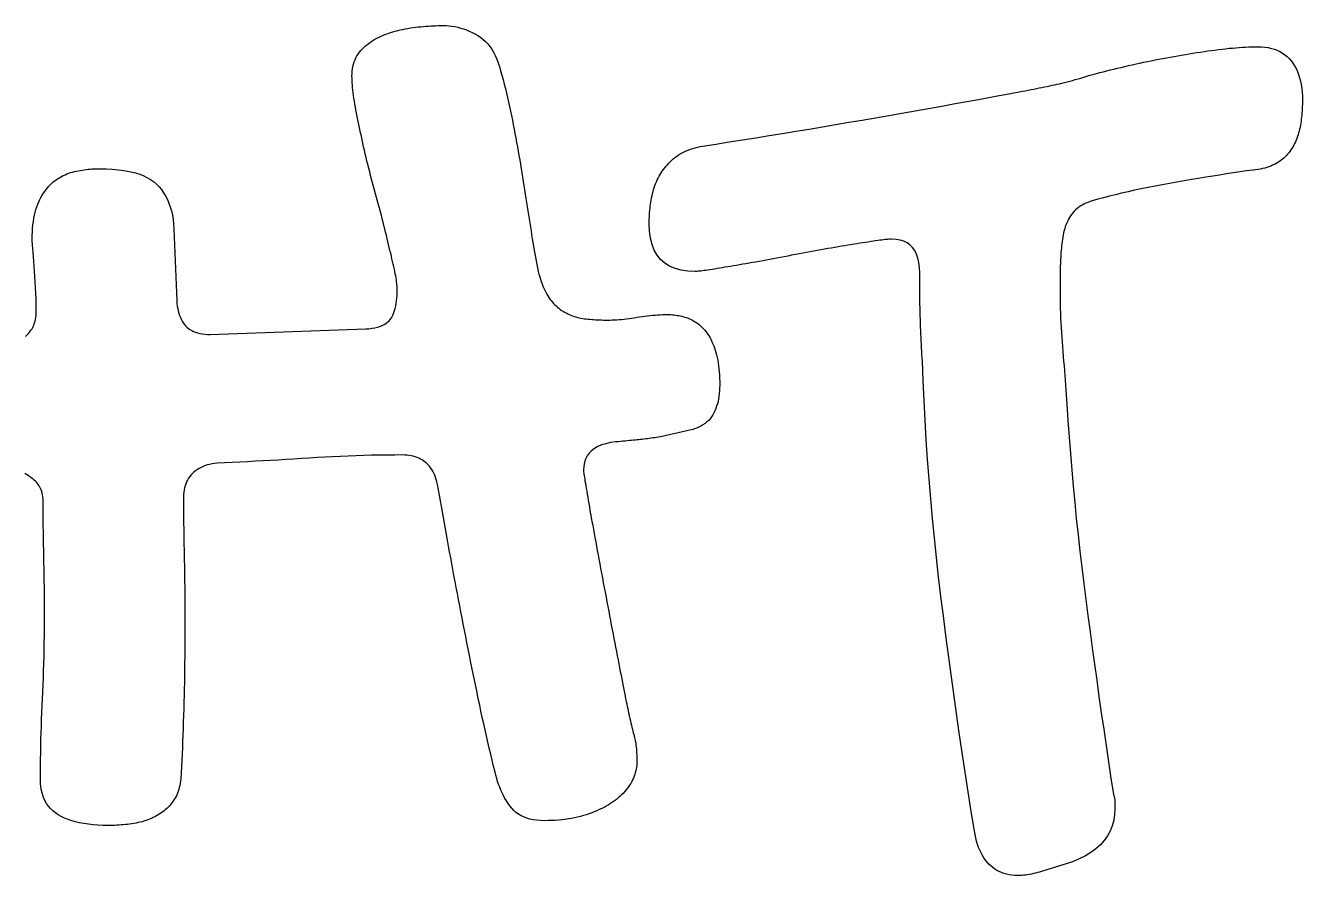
# Model space of a CAD drawing. Header units: millimetres. Extents: x 0 to 54.3, y 0.2 to 27.6.
# Drawn here: x 14.531 to 17.851, y 6.078 to 8.288 of the extents above; entities that cross this region are included whole.
import ezdxf

# ---------------------------------------------------------------- set-up
doc = ezdxf.new("R2010")
doc.units = ezdxf.units.MM

msp = doc.modelspace()

# ---------------------------------------------------------------- linework, layer by layer
msp.add_lwpolyline([(14.5301, 7.479), (14.5329, 7.4816), (14.5356, 7.4844), (14.5381, 7.4872), (14.5406, 7.4901), (14.543, 7.4931), (14.5453, 7.4961), (14.5474, 7.4994), (14.5493, 7.5028), (14.5511, 7.5065), (14.5527, 7.5105), (14.5541, 7.5146), (14.5553, 7.5191), (14.5563, 7.5237), (14.5571, 7.5286), (14.5578, 7.5337), (14.5582, 7.539), (14.5585, 7.5446), (14.5586, 7.5504), (14.5586, 7.5541), (14.5586, 7.5578), (14.5585, 7.5616), (14.5584, 7.5656), (14.5583, 7.5696), (14.5582, 7.5738), (14.558, 7.5781), (14.5578, 7.5825), (14.5576, 7.587), (14.5574, 7.5916), (14.5571, 7.5963), (14.5568, 7.6012), (14.5565, 7.6061), (14.5562, 7.6109), (14.5559, 7.6157), (14.5556, 7.6205), (14.5553, 7.6252), (14.5551, 7.6299), (14.5548, 7.6345), (14.5545, 7.6392), (14.5542, 7.6437), (14.5539, 7.6483), (14.5536, 7.6528), (14.5533, 7.6573), (14.553, 7.6617), (14.5527, 7.666), (14.5524, 7.6702), (14.5521, 7.6744), (14.5518, 7.6784), (14.5515, 7.6824), (14.5512, 7.6863), (14.5509, 7.6901), (14.5506, 7.6938), (14.5503, 7.6975), (14.55, 7.701), (14.5497, 7.7045), (14.5494, 7.7078), (14.5492, 7.7109), (14.5489, 7.7139), (14.5487, 7.7166), (14.5485, 7.7192), (14.5484, 7.7216), (14.5482, 7.7238), (14.5481, 7.7258), (14.548, 7.7277), (14.548, 7.7293), (14.5479, 7.7308), (14.5479, 7.7321), (14.548, 7.742), (14.5484, 7.7516), (14.549, 7.7608), (14.5498, 7.7697), (14.5509, 7.7783), (14.5522, 7.7866), (14.5537, 7.7945), (14.5554, 7.8021), (14.5574, 7.8093), (14.5597, 7.8163), (14.5621, 7.8228), (14.5648, 7.8291), (14.5677, 7.835), (14.5707, 7.8408), (14.5738, 7.8462), (14.577, 7.8514), (14.5803, 7.8564), (14.5838, 7.8611), (14.5873, 7.8656), (14.591, 7.8698), (14.5947, 7.8738), (14.5986, 7.8776), (14.6026, 7.881), (14.6067, 7.8843), (14.6109, 7.8873), (14.6152, 7.8902), (14.6195, 7.8929), (14.624, 7.8954), (14.6285, 7.8977), (14.6332, 7.8999), (14.6379, 7.9019), (14.6427, 7.9037), (14.6476, 7.9053), (14.6526, 7.9068), (14.6576, 7.9081), (14.6628, 7.9092), (14.6679, 7.9102), (14.6731, 7.9111), (14.6782, 7.9119), (14.6832, 7.9127), (14.6883, 7.9133), (14.6933, 7.9139), (14.6982, 7.9144), (14.7031, 7.9148), (14.708, 7.9151), (14.7128, 7.9153), (14.7177, 7.9154), (14.7224, 7.9154), (14.7398, 7.9152), (14.7562, 7.9143), (14.7718, 7.9129), (14.7864, 7.911), (14.8002, 7.9085), (14.813, 7.9054), (14.8249, 7.9018), (14.836, 7.8976), (14.8461, 7.8929), (14.8553, 7.8876), (14.8637, 7.8818), (14.8711, 7.8754), (14.8778, 7.8685), (14.884, 7.861), (14.8896, 7.8531), (14.8947, 7.8446), (14.8993, 7.8357), (14.9034, 7.8262), (14.9069, 7.8162), (14.9099, 7.8057), (14.9123, 7.7948), (14.9142, 7.7833), (14.9156, 7.7713), (14.9165, 7.7588), (14.9236, 7.5718), (14.9243, 7.5648), (14.9252, 7.5581), (14.9264, 7.5517), (14.9278, 7.5456), (14.9294, 7.5397), (14.9312, 7.5342), (14.9332, 7.5289), (14.9355, 7.5239), (14.938, 7.5192), (14.9407, 7.5148), (14.9436, 7.5107), (14.9468, 7.5068), (14.9502, 7.5033), (14.954, 7.5), (14.9581, 7.4971), (14.9626, 7.4945), (14.9674, 7.4921), (14.9726, 7.4901), (14.9781, 7.4884), (14.984, 7.487), (14.9902, 7.486), (14.9967, 7.4852), (15.0036, 7.4847), (15.0109, 7.4846), (15.415, 7.4988), (15.4234, 7.4995), (15.4312, 7.5006), (15.4386, 7.5019), (15.4454, 7.5036), (15.4517, 7.5055), (15.4575, 7.5077), (15.4629, 7.5102), (15.4677, 7.513), (15.472, 7.5162), (15.4757, 7.5196), (15.479, 7.5233), (15.4818, 7.5273), (15.4842, 7.5316), (15.4864, 7.5363), (15.4884, 7.5413), (15.4902, 7.5467), (15.4918, 7.5524), (15.4932, 7.5585), (15.4943, 7.5649), (15.4953, 7.5716), (15.496, 7.5787), (15.4965, 7.5861), (15.4968, 7.5939), (15.4969, 7.6021), (15.4969, 7.6021), (15.4969, 7.6055), (15.4967, 7.6091), (15.4964, 7.6131), (15.496, 7.6173), (15.4954, 7.6218), (15.4947, 7.6266), (15.4939, 7.6316), (15.493, 7.6369), (15.4919, 7.6425), (15.4908, 7.6483), (15.4895, 7.6544), (15.488, 7.6608), (15.4865, 7.6674), (15.485, 7.6742), (15.4834, 7.6811), (15.4817, 7.6882), (15.48, 7.6955), (15.4782, 7.7029), (15.4764, 7.7105), (15.4746, 7.7182), (15.4727, 7.7261), (15.4707, 7.7342), (15.4687, 7.7424), (15.4667, 7.7507), (15.4646, 7.7593), (15.4624, 7.7679), (15.4602, 7.7766), (15.458, 7.7854), (15.4557, 7.7943), (15.4533, 7.8033), (15.4509, 7.8124), (15.4485, 7.8216), (15.446, 7.8309), (15.4434, 7.8403), (15.4408, 7.8498), (15.4382, 7.8594), (15.4355, 7.869), (15.4329, 7.8786), (15.4304, 7.8881), (15.4279, 7.8976), (15.4254, 7.9071), (15.4231, 7.9166), (15.4207, 7.926), (15.4184, 7.9353), (15.4162, 7.9447), (15.4139, 7.9539), (15.4118, 7.9632), (15.4097, 7.9724), (15.4076, 7.9816), (15.4056, 7.9906), (15.4037, 7.9996), (15.4018, 8.0084), (15.3999, 8.0172), (15.3981, 8.0258), (15.3964, 8.0344), (15.3947, 8.0428), (15.393, 8.0512), (15.3914, 8.0595), (15.3898, 8.0676), (15.3883, 8.0757), (15.3869, 8.0836), (15.3856, 8.0913), (15.3844, 8.0987), (15.3834, 8.106), (15.3825, 8.113), (15.3817, 8.1198), (15.381, 8.1263), (15.3804, 8.1327), (15.38, 8.1388), (15.3797, 8.1447), (15.3795, 8.1504), (15.3794, 8.1558), (15.3796, 8.1625), (15.3801, 8.169), (15.3809, 8.1753), (15.382, 8.1814), (15.3834, 8.1873), (15.3852, 8.193), (15.3873, 8.1984), (15.3897, 8.2037), (15.3924, 8.2087), (15.3955, 8.2136), (15.3989, 8.2182), (15.4026, 8.2226), (15.4065, 8.2268), (15.4106, 8.2309), (15.4149, 8.2348), (15.4194, 8.2385), (15.424, 8.2421), (15.4288, 8.2455), (15.4338, 8.2488), (15.439, 8.2519), (15.4443, 8.2548), (15.4498, 8.2576), (15.4555, 8.2602), (15.4613, 8.2626), (15.4673, 8.265), (15.4733, 8.2671), (15.4795, 8.2692), (15.4857, 8.2712), (15.4919, 8.273), (15.4983, 8.2747), (15.5047, 8.2762), (15.5112, 8.2777), (15.5178, 8.279), (15.5244, 8.2802), (15.5311, 8.2813), (15.5379, 8.2822), (15.5447, 8.2831), (15.5514, 8.2839), (15.5581, 8.2846), (15.5648, 8.2852), (15.5714, 8.2858), (15.578, 8.2862), (15.5845, 8.2866), (15.5909, 8.287), (15.5973, 8.2872), (15.6037, 8.2874), (15.61, 8.2875), (15.6162, 8.2876), (15.6239, 8.2874), (15.6316, 8.2869), (15.6392, 8.286), (15.6468, 8.2847), (15.6543, 8.2831), (15.6619, 8.2811), (15.6693, 8.2788), (15.6768, 8.2761), (15.6842, 8.273), (15.6915, 8.2696), (15.6989, 8.2659), (15.7062, 8.2618), (15.7132, 8.2572), (15.7199, 8.252), (15.7262, 8.2463), (15.7322, 8.2401), (15.7377, 8.2333), (15.7429, 8.2259), (15.7477, 8.218), (15.752, 8.2095), (15.7561, 8.2005), (15.7597, 8.1909), (15.7629, 8.1808), (15.7658, 8.1701), (15.769, 8.1585), (15.7722, 8.1469), (15.7752, 8.1353), (15.7782, 8.1237), (15.781, 8.112), (15.7838, 8.1004), (15.7865, 8.0887), (15.7891, 8.0771), (15.7917, 8.0654), (15.7941, 8.0537), (15.7965, 8.042), (15.7987, 8.0303), (15.8009, 8.0186), (15.8031, 8.0069), (15.8052, 7.9953), (15.8073, 7.9838), (15.8094, 7.9723), (15.8114, 7.9608), (15.8134, 7.9494), (15.8154, 7.9381), (15.8173, 7.9268), (15.8191, 7.9155), (15.821, 7.9043), (15.8228, 7.8932), (15.8245, 7.8821), (15.8263, 7.8711), (15.8281, 7.8601), (15.8298, 7.8492), (15.8315, 7.8383), (15.8332, 7.8275), (15.8349, 7.8168), (15.8366, 7.8061), (15.8383, 7.7955), (15.84, 7.785), (15.8416, 7.7745), (15.8433, 7.7641), (15.8449, 7.7538), (15.8465, 7.7436), (15.8482, 7.7335), (15.8499, 7.7235), (15.8516, 7.7137), (15.8533, 7.704), (15.855, 7.6944), (15.8567, 7.685), (15.8584, 7.6756), (15.8602, 7.6664), (15.862, 7.6573), (15.8637, 7.6484), (15.8656, 7.6414), (15.8675, 7.6346), (15.8695, 7.6281), (15.8715, 7.6219), (15.8737, 7.6158), (15.876, 7.6101), (15.8783, 7.6046), (15.8807, 7.5993), (15.8833, 7.5943), (15.8859, 7.5895), (15.8885, 7.585), (15.8913, 7.5807), (15.8942, 7.5766), (15.8972, 7.5727), (15.9002, 7.569), (15.9034, 7.5654), (15.9067, 7.5619), (15.91, 7.5587), (15.9135, 7.5556), (15.917, 7.5526), (15.9207, 7.5498), (15.9245, 7.5472), (15.9283, 7.5447), (15.9323, 7.5424), (15.9363, 7.5403), (15.9404, 7.5382), (15.9445, 7.5364), (15.9487, 7.5346), (15.9529, 7.533), (15.9572, 7.5315), (15.9615, 7.5302), (15.9659, 7.529), (15.9703, 7.5279), (15.9748, 7.527), (15.9793, 7.5262), (15.9839, 7.5255), (15.9885, 7.5249), (15.9932, 7.5244), (15.998, 7.524), (16.0028, 7.5235), (16.0077, 7.5232), (16.0126, 7.5228), (16.0176, 7.5226), (16.0227, 7.5223), (16.0278, 7.5222), (16.033, 7.522), (16.0382, 7.522), (16.0436, 7.522), (16.0495, 7.522), (16.0556, 7.5221), (16.0617, 7.5224), (16.0679, 7.5227), (16.0742, 7.5232), (16.0805, 7.5237), (16.0869, 7.5244), (16.0934, 7.5251), (16.1, 7.526), (16.1066, 7.5269), (16.1133, 7.5279), (16.1201, 7.5291), (16.1269, 7.5302), (16.1337, 7.5312), (16.1405, 7.5322), (16.1472, 7.533), (16.1539, 7.5338), (16.1606, 7.5344), (16.1673, 7.535), (16.1739, 7.5354), (16.1805, 7.5358), (16.1871, 7.536), (16.1937, 7.5361), (16.2002, 7.5362), (16.2044, 7.5361), (16.2085, 7.536), (16.2127, 7.5357), (16.2168, 7.5353), (16.2209, 7.5348), (16.2249, 7.5342), (16.229, 7.5335), (16.2331, 7.5326), (16.2371, 7.5317), (16.2412, 7.5306), (16.2452, 7.5295), (16.2492, 7.5282), (16.2532, 7.5268), (16.2571, 7.5252), (16.2609, 7.5234), (16.2647, 7.5215), (16.2685, 7.5193), (16.2721, 7.5171), (16.2757, 7.5146), (16.2793, 7.512), (16.2828, 7.5092), (16.2862, 7.5062), (16.2895, 7.503), (16.2928, 7.4997), (16.296, 7.4962), (16.2991, 7.4924), (16.3021, 7.4885), (16.305, 7.4844), (16.3078, 7.48), (16.3104, 7.4754), (16.313, 7.4707), (16.3154, 7.4657), (16.3177, 7.4605), (16.3199, 7.4551), (16.322, 7.4494), (16.324, 7.4436), (16.3258, 7.4375), (16.3275, 7.4312), (16.3291, 7.4246), (16.3304, 7.4177), (16.3316, 7.4105), (16.3327, 7.4031), (16.3336, 7.3954), (16.3343, 7.3874), (16.3348, 7.3792), (16.3352, 7.3707), (16.3355, 7.3619), (16.3356, 7.3528), (16.3354, 7.3452), (16.3351, 7.3378), (16.3345, 7.3306), (16.3336, 7.3236), (16.3325, 7.3169), (16.3311, 7.3103), (16.3295, 7.3039), (16.3276, 7.2978), (16.3255, 7.2919), (16.3232, 7.2862), (16.3206, 7.2806), (16.3178, 7.2754), (16.3146, 7.2703), (16.3109, 7.2655), (16.3069, 7.2611), (16.3023, 7.2569), (16.2974, 7.2529), (16.2919, 7.2493), (16.2861, 7.246), (16.2798, 7.2429), (16.273, 7.2401), (16.2658, 7.2376), (16.2582, 7.2354), (16.2501, 7.2335), (16.186, 7.2193), (16.181, 7.2184), (16.176, 7.2176), (16.1711, 7.2168), (16.1663, 7.216), (16.1615, 7.2153), (16.1568, 7.2146), (16.1522, 7.2139), (16.1476, 7.2133), (16.1431, 7.2128), (16.1386, 7.2122), (16.1342, 7.2117), (16.1299, 7.2113), (16.1255, 7.2108), (16.1209, 7.2103), (16.1162, 7.2099), (16.1112, 7.2094), (16.1061, 7.2089), (16.1008, 7.2084), (16.0952, 7.2078), (16.0896, 7.2073), (16.0837, 7.2067), (16.0776, 7.2062), (16.0714, 7.2056), (16.0649, 7.205), (16.0516, 7.2032), (16.0394, 7.2005), (16.0283, 7.1971), (16.0184, 7.193), (16.0097, 7.188), (16.0022, 7.1823), (15.9958, 7.1759), (15.9905, 7.1686), (15.9865, 7.1606), (15.9836, 7.1519), (15.9818, 7.1423), (15.9812, 7.132), (15.9813, 7.1309), (15.9814, 7.1292), (15.9817, 7.127), (15.982, 7.1243), (15.9825, 7.1211), (15.983, 7.1173), (15.9837, 7.1131), (15.9844, 7.1083), (15.9852, 7.103), (15.9862, 7.0972), (15.9872, 7.0908), (15.9884, 7.0839), (15.9896, 7.0767), (15.9909, 7.0691), (15.9922, 7.0613), (15.9936, 7.0532), (15.9951, 7.0448), (15.9966, 7.0361), (15.9982, 7.0271), (15.9998, 7.0179), (16.0015, 7.0083), (16.0033, 6.9985), (16.0052, 6.9884), (16.0071, 6.978), (16.009, 6.9674), (16.011, 6.9566), (16.013, 6.9456), (16.0151, 6.9345), (16.0172, 6.9232), (16.0193, 6.9117), (16.0215, 6.9), (16.0237, 6.8882), (16.0259, 6.8762), (16.0282, 6.864), (16.0305, 6.8516), (16.0329, 6.8391), (16.0352, 6.8266), (16.0376, 6.8141), (16.0399, 6.8017), (16.0423, 6.7894), (16.0446, 6.7771), (16.0469, 6.765), (16.0492, 6.753), (16.0515, 6.741), (16.0537, 6.7291), (16.056, 6.7173), (16.0582, 6.7056), (16.0605, 6.694), (16.0627, 6.6825), (16.0649, 6.6713), (16.067, 6.6602), (16.0691, 6.6494), (16.0711, 6.6388), (16.0732, 6.6284), (16.0751, 6.6181), (16.0771, 6.6082), (16.079, 6.5984), (16.0809, 6.5888), (16.0827, 6.5794), (16.0845, 6.5703), (16.0863, 6.5614), (16.0879, 6.553), (16.0895, 6.5451), (16.091, 6.5375), (16.0925, 6.5304), (16.0939, 6.5238), (16.0952, 6.5175), (16.0964, 6.5117), (16.0975, 6.5063), (16.0986, 6.5014), (16.0996, 6.4969), (16.1005, 6.4928), (16.102, 6.4864), (16.1034, 6.4803), (16.1048, 6.4743), (16.1061, 6.4687), (16.1073, 6.4633), (16.1085, 6.4581), (16.1097, 6.4532), (16.1108, 6.4485), (16.1119, 6.4441), (16.1129, 6.4399), (16.1139, 6.436), (16.1148, 6.4323), (16.1156, 6.4286), (16.1164, 6.4247), (16.1171, 6.4206), (16.1177, 6.4163), (16.1183, 6.4117), (16.1188, 6.4069), (16.1192, 6.4019), (16.1195, 6.3967), (16.1198, 6.3912), (16.12, 6.3855), (16.1201, 6.3796), (16.1201, 6.3735), (16.12, 6.3688), (16.1197, 6.364), (16.1191, 6.3593), (16.1183, 6.3546), (16.1173, 6.3499), (16.1161, 6.3453), (16.1147, 6.3406), (16.113, 6.3359), (16.1111, 6.3313), (16.109, 6.3267), (16.1067, 6.322), (16.1041, 6.3174), (16.1013, 6.3129), (16.0983, 6.3084), (16.0951, 6.304), (16.0917, 6.2997), (16.0881, 6.2955), (16.0843, 6.2914), (16.0803, 6.2874), (16.076, 6.2834), (16.0715, 6.2795), (16.0669, 6.2758), (16.062, 6.2721), (16.0569, 6.2685), (16.0516, 6.265), (16.0462, 6.2616), (16.0405, 6.2583), (16.0347, 6.2551), (16.0286, 6.2521), (16.0224, 6.2491), (16.016, 6.2463), (16.0094, 6.2435), (16.0027, 6.2409), (15.9957, 6.2384), (15.9886, 6.236), (15.9812, 6.2338), (15.9737, 6.2316), (15.9661, 6.2297), (15.9582, 6.2279), (15.9502, 6.2263), (15.942, 6.2249), (15.9336, 6.2237), (15.9251, 6.2227), (15.9164, 6.2219), (15.9075, 6.2212), (15.8984, 6.2208), (15.8892, 6.2205), (15.8798, 6.2204), (15.8696, 6.2207), (15.8599, 6.2215), (15.8508, 6.2228), (15.8421, 6.2246), (15.8338, 6.227), (15.8261, 6.23), (15.8189, 6.2334), (15.8121, 6.2374), (15.8058, 6.2419), (15.8, 6.247), (15.7947, 6.2526), (15.7898, 6.2587), (15.7854, 6.2651), (15.7811, 6.2718), (15.7771, 6.2785), (15.7733, 6.2855), (15.7698, 6.2926), (15.7665, 6.2999), (15.7634, 6.3073), (15.7606, 6.3149), (15.758, 6.3226), (15.7556, 6.3305), (15.7535, 6.3386), (15.7516, 6.3468), (15.7477, 6.3623), (15.7439, 6.3778), (15.7401, 6.3934), (15.7364, 6.4091), (15.7327, 6.4249), (15.7291, 6.4407), (15.7255, 6.4566), (15.7219, 6.4726), (15.7183, 6.4887), (15.7148, 6.5048), (15.7114, 6.521), (15.7079, 6.5373), (15.7045, 6.5536), (15.7012, 6.5699), (15.6978, 6.5862), (15.6945, 6.6024), (15.6912, 6.6186), (15.6879, 6.6348), (15.6846, 6.651), (15.6814, 6.6671), (15.6782, 6.6832), (15.675, 6.6993), (15.6719, 6.7154), (15.6688, 6.7314), (15.6657, 6.7474), (15.6626, 6.7633), (15.6595, 6.7792), (15.6565, 6.795), (15.6535, 6.8108), (15.6505, 6.8264), (15.6476, 6.8421), (15.6446, 6.8576), (15.6417, 6.8731), (15.6388, 6.8886), (15.636, 6.9039), (15.6332, 6.9192), (15.6303, 6.9345), (15.6276, 6.9496), (15.6249, 6.9646), (15.6222, 6.9795), (15.6195, 6.9943), (15.6169, 7.0089), (15.6143, 7.0235), (15.6118, 7.0379), (15.6093, 7.0523), (15.6068, 7.0665), (15.6044, 7.0806), (15.602, 7.0946), (15.6004, 7.101), (15.5986, 7.1071), (15.5967, 7.1129), (15.5945, 7.1185), (15.5921, 7.1237), (15.5895, 7.1287), (15.5868, 7.1334), (15.5838, 7.1378), (15.5806, 7.1419), (15.5773, 7.1457), (15.5737, 7.1492), (15.5699, 7.1525), (15.566, 7.1555), (15.5619, 7.1582), (15.5576, 7.1607), (15.5531, 7.1629), (15.5485, 7.1648), (15.5437, 7.1665), (15.5387, 7.1679), (15.5335, 7.1691), (15.5282, 7.17), (15.5227, 7.1707), (15.517, 7.1711), (15.5112, 7.1712), (15.491, 7.1711), (15.4708, 7.171), (15.4506, 7.1707), (15.4304, 7.1703), (15.4101, 7.1698), (15.3899, 7.1692), (15.3696, 7.1685), (15.3494, 7.1676), (15.3291, 7.1667), (15.3088, 7.1656), (15.2885, 7.1645), (15.2681, 7.1632), (15.2478, 7.1619), (15.2276, 7.1606), (15.2074, 7.1593), (15.1873, 7.1581), (15.1673, 7.157), (15.1473, 7.1558), (15.1274, 7.1547), (15.1075, 7.1537), (15.0877, 7.1527), (15.068, 7.1517), (15.0483, 7.1507), (15.0287, 7.1498), (15.022, 7.1491), (15.0155, 7.1481), (15.0093, 7.1468), (15.0033, 7.1453), (14.9976, 7.1435), (14.9922, 7.1414), (14.9869, 7.139), (14.982, 7.1364), (14.9773, 7.1335), (14.9728, 7.1303), (14.9685, 7.1268), (14.9646, 7.1231), (14.9609, 7.1192), (14.9575, 7.115), (14.9544, 7.1107), (14.9517, 7.1061), (14.9493, 7.1014), (14.9472, 7.0964), (14.9454, 7.0913), (14.944, 7.0859), (14.9429, 7.0804), (14.9421, 7.0746), (14.9416, 7.0687), (14.9414, 7.0626), (14.9414, 7.0486), (14.9415, 7.0347), (14.9415, 7.0208), (14.9416, 7.007), (14.9417, 6.9932), (14.9419, 6.9793), (14.942, 6.9656), (14.9422, 6.9518), (14.9424, 6.9381), (14.9427, 6.9243), (14.9429, 6.9107), (14.9432, 6.897), (14.9435, 6.8833), (14.9437, 6.8696), (14.944, 6.8558), (14.9442, 6.842), (14.9444, 6.8281), (14.9445, 6.8142), (14.9447, 6.8002), (14.9448, 6.7862), (14.9449, 6.7721), (14.9449, 6.758), (14.945, 6.7438), (14.945, 6.7296), (14.945, 6.7133), (14.9449, 6.6968), (14.9448, 6.6803), (14.9447, 6.6637), (14.9445, 6.6471), (14.9443, 6.6304), (14.9441, 6.6136), (14.9438, 6.5967), (14.9435, 6.5797), (14.9431, 6.5627), (14.9427, 6.5456), (14.9423, 6.5284), (14.9418, 6.5113), (14.9413, 6.4942), (14.9408, 6.4772), (14.9402, 6.4604), (14.9396, 6.4436), (14.939, 6.4269), (14.9383, 6.4104), (14.9376, 6.3939), (14.9368, 6.3775), (14.936, 6.3613), (14.9352, 6.3451), (14.9343, 6.329), (14.9336, 6.3232), (14.9327, 6.3175), (14.9317, 6.312), (14.9304, 6.3067), (14.929, 6.3015), (14.9274, 6.2965), (14.9256, 6.2917), (14.9236, 6.2871), (14.9214, 6.2826), (14.9191, 6.2783), (14.9165, 6.2742), (14.9138, 6.2703), (14.9109, 6.2665), (14.9079, 6.2628), (14.9048, 6.2592), (14.9016, 6.2558), (14.8982, 6.2525), (14.8947, 6.2493), (14.8911, 6.2463), (14.8873, 6.2433), (14.8834, 6.2405), (14.8794, 6.2379), (14.8753, 6.2353), (14.8711, 6.2329), (14.8667, 6.2305), (14.8623, 6.2284), (14.8577, 6.2263), (14.8531, 6.2244), (14.8483, 6.2225), (14.8435, 6.2208), (14.8385, 6.2193), (14.8335, 6.2178), (14.8284, 6.2165), (14.8231, 6.2153), (14.8178, 6.2142), (14.8123, 6.2133), (14.8068, 6.2124), (14.8013, 6.2116), (14.7958, 6.2109), (14.7903, 6.2103), (14.7847, 6.2098), (14.7792, 6.2093), (14.7736, 6.2089), (14.768, 6.2085), (14.7624, 6.2083), (14.7568, 6.2081), (14.7512, 6.208), (14.7456, 6.2079), (14.7319, 6.2081), (14.7187, 6.2087), (14.7061, 6.2097), (14.6939, 6.211), (14.6823, 6.2127), (14.6712, 6.2148), (14.6607, 6.2173), (14.6506, 6.2202), (14.6411, 6.2235), (14.6321, 6.2271), (14.6236, 6.2311), (14.6156, 6.2355), (14.6082, 6.2404), (14.6014, 6.2458), (14.5953, 6.2517), (14.5899, 6.2582), (14.585, 6.2652), (14.5809, 6.2727), (14.5773, 6.2808), (14.5744, 6.2893), (14.5722, 6.2985), (14.5706, 6.3081), (14.5696, 6.3183), (14.5693, 6.329), (14.5693, 6.3457), (14.5694, 6.3625), (14.5696, 6.3794), (14.5699, 6.3965), (14.5702, 6.4136), (14.5706, 6.4309), (14.5711, 6.4484), (14.5717, 6.4659), (14.5723, 6.4836), (14.573, 6.5014), (14.5738, 6.5193), (14.5746, 6.5373), (14.5755, 6.5554), (14.5763, 6.5736), (14.577, 6.5917), (14.5776, 6.6099), (14.5782, 6.6281), (14.5786, 6.6464), (14.579, 6.6646), (14.5794, 6.6829), (14.5796, 6.7012), (14.5798, 6.7196), (14.5799, 6.7379), (14.58, 6.7563), (14.58, 6.7688), (14.5799, 6.7811), (14.5799, 6.7934), (14.5798, 6.8057), (14.5797, 6.8179), (14.5795, 6.83), (14.5794, 6.8421), (14.5792, 6.8541), (14.579, 6.866), (14.5787, 6.8779), (14.5785, 6.8897), (14.5782, 6.9014), (14.5779, 6.9132), (14.5777, 6.925), (14.5774, 6.9369), (14.5772, 6.9488), (14.577, 6.9608), (14.5769, 6.9729), (14.5767, 6.985), (14.5766, 6.9972), (14.5765, 7.0094), (14.5765, 7.0218), (14.5764, 7.0341), (14.5764, 7.0466), (14.5763, 7.0521), (14.576, 7.0574), (14.5755, 7.0624), (14.5747, 7.0672), (14.5738, 7.0718), (14.5726, 7.0762), (14.5713, 7.0803), (14.5697, 7.0841), (14.5679, 7.0878), (14.5659, 7.0912), (14.5637, 7.0944), (14.5613, 7.0973), (14.5587, 7.1001), (14.5561, 7.1028), (14.5533, 7.1054), (14.5505, 7.1079), (14.5476, 7.1103), (14.5446, 7.1127), (14.5415, 7.1149), (14.5383, 7.1171), (14.5351, 7.1192), (14.5317, 7.1212), (14.5283, 7.1231)])
msp.add_lwpolyline([(16.7825, 7.7321), (16.7799, 7.732), (16.777, 7.7319), (16.7737, 7.7317), (16.7701, 7.7314), (16.7661, 7.731), (16.7618, 7.7305), (16.7571, 7.7299), (16.752, 7.7293), (16.7466, 7.7285), (16.7408, 7.7277), (16.7347, 7.7268), (16.7282, 7.7258), (16.7214, 7.7248), (16.7144, 7.7237), (16.7073, 7.7225), (16.7, 7.7214), (16.6925, 7.7202), (16.6848, 7.7189), (16.6769, 7.7176), (16.6688, 7.7163), (16.6606, 7.715), (16.6521, 7.7136), (16.6435, 7.7122), (16.6347, 7.7107), (16.6257, 7.7092), (16.6167, 7.7076), (16.6076, 7.7061), (16.5985, 7.7045), (16.5892, 7.7028), (16.5799, 7.7011), (16.5706, 7.6994), (16.5611, 7.6976), (16.5516, 7.6958), (16.542, 7.694), (16.5323, 7.6921), (16.5225, 7.6902), (16.5128, 7.6883), (16.5031, 7.6864), (16.4936, 7.6846), (16.4841, 7.6828), (16.4748, 7.681), (16.4655, 7.6793), (16.4564, 7.6776), (16.4473, 7.676), (16.4384, 7.6744), (16.4295, 7.6728), (16.4208, 7.6712), (16.4121, 7.6697), (16.4036, 7.6683), (16.3953, 7.6668), (16.3871, 7.6654), (16.3792, 7.6641), (16.3714, 7.6628), (16.3638, 7.6615), (16.3564, 7.6603), (16.3492, 7.6591), (16.3422, 7.6579), (16.3353, 7.6568), (16.3287, 7.6557), (16.3222, 7.6546), (16.316, 7.6536), (16.3102, 7.6527), (16.3047, 7.6519), (16.2996, 7.6511), (16.2948, 7.6505), (16.2904, 7.6499), (16.2863, 7.6494), (16.2826, 7.6491), (16.2793, 7.6488), (16.2763, 7.6485), (16.2737, 7.6484), (16.2715, 7.6484), (16.2524, 7.6492), (16.235, 7.6518), (16.2193, 7.6562), (16.2052, 7.6622), (16.1928, 7.67), (16.182, 7.6795), (16.1729, 7.6908), (16.1654, 7.7038), (16.1596, 7.7185), (16.1555, 7.7349), (16.153, 7.7531), (16.1522, 7.773), (16.1522, 7.7786), (16.1523, 7.7843), (16.1526, 7.7899), (16.1529, 7.7955), (16.1533, 7.801), (16.1537, 7.8066), (16.1543, 7.8122), (16.1549, 7.8177), (16.1557, 7.8232), (16.1565, 7.8288), (16.1574, 7.8343), (16.1584, 7.8398), (16.1595, 7.8452), (16.1608, 7.8506), (16.1621, 7.8559), (16.1636, 7.8611), (16.1653, 7.8663), (16.1671, 7.8714), (16.169, 7.8764), (16.1711, 7.8813), (16.1733, 7.8862), (16.1756, 7.891), (16.1781, 7.8957), (16.1807, 7.9003), (16.1834, 7.9049), (16.1863, 7.9093), (16.1893, 7.9136), (16.1925, 7.9178), (16.1959, 7.9219), (16.1994, 7.9259), (16.203, 7.9298), (16.2068, 7.9335), (16.2107, 7.9372), (16.2148, 7.9407), (16.219, 7.9442), (16.2234, 7.9475), (16.2279, 7.9507), (16.2327, 7.9537), (16.2376, 7.9565), (16.2428, 7.9592), (16.2481, 7.9617), (16.2537, 7.964), (16.2594, 7.9661), (16.2653, 7.9681), (16.2715, 7.9699), (16.2778, 7.9715), (16.2843, 7.9729), (16.2911, 7.9742), (16.3258, 7.9796), (16.3604, 7.985), (16.3951, 7.9904), (16.4297, 7.996), (16.4643, 8.0015), (16.4989, 8.0071), (16.5335, 8.0128), (16.568, 8.0185), (16.6025, 8.0243), (16.637, 8.0301), (16.6715, 8.036), (16.7059, 8.0419), (16.7404, 8.0478), (16.7749, 8.0538), (16.8094, 8.0599), (16.844, 8.066), (16.8786, 8.0722), (16.9133, 8.0784), (16.9481, 8.0846), (16.9829, 8.0909), (17.0177, 8.0973), (17.0526, 8.1037), (17.0876, 8.1101), (17.1225, 8.1166), (17.1302, 8.1181), (17.1377, 8.1196), (17.1451, 8.121), (17.1524, 8.1225), (17.1596, 8.1239), (17.1666, 8.1253), (17.1735, 8.1267), (17.1803, 8.1281), (17.187, 8.1295), (17.1935, 8.1309), (17.1999, 8.1322), (17.2062, 8.1336), (17.2125, 8.1349), (17.2189, 8.1364), (17.2255, 8.138), (17.2321, 8.1396), (17.2389, 8.1413), (17.2459, 8.1431), (17.2529, 8.145), (17.26, 8.147), (17.2673, 8.1491), (17.2747, 8.1512), (17.2823, 8.1535), (17.2899, 8.1558), (17.2983, 8.1582), (17.3068, 8.1605), (17.3154, 8.1629), (17.3241, 8.1652), (17.333, 8.1675), (17.342, 8.1698), (17.3511, 8.1721), (17.3603, 8.1744), (17.3697, 8.1767), (17.3792, 8.1789), (17.3888, 8.1812), (17.3985, 8.1834), (17.4083, 8.1856), (17.4181, 8.1878), (17.428, 8.1899), (17.4378, 8.192), (17.4476, 8.1941), (17.4575, 8.1961), (17.4674, 8.1981), (17.4773, 8.2), (17.4872, 8.2019), (17.4971, 8.2038), (17.507, 8.2056), (17.5169, 8.2074), (17.5268, 8.2092), (17.5367, 8.2109), (17.5465, 8.2126), (17.5563, 8.2142), (17.566, 8.2157), (17.5757, 8.2172), (17.5853, 8.2187), (17.5949, 8.2201), (17.6044, 8.2215), (17.6139, 8.2228), (17.6233, 8.224), (17.6327, 8.2253), (17.6419, 8.2264), (17.6511, 8.2274), (17.6601, 8.2284), (17.669, 8.2292), (17.6777, 8.23), (17.6863, 8.2306), (17.6948, 8.2311), (17.7031, 8.2316), (17.7113, 8.2319), (17.7193, 8.2322), (17.7273, 8.2323), (17.735, 8.2324), (17.7444, 8.2321), (17.7533, 8.2314), (17.7618, 8.2301), (17.77, 8.2283), (17.7777, 8.226), (17.7851, 8.2233), (17.7921, 8.22), (17.7987, 8.2162), (17.805, 8.2118), (17.8108, 8.207), (17.8163, 8.2017), (17.8214, 8.1959), (17.8261, 8.1896), (17.8304, 8.1829), (17.8343, 8.1758), (17.8377, 8.1683), (17.8408, 8.1604), (17.8434, 8.152), (17.8457, 8.1433), (17.8475, 8.1342), (17.8489, 8.1246), (17.85, 8.1146), (17.8506, 8.1043), (17.8508, 8.0935), (17.8507, 8.0879), (17.8506, 8.0823), (17.8504, 8.0767), (17.8502, 8.0712), (17.8499, 8.0658), (17.8494, 8.0603), (17.849, 8.0549), (17.8484, 8.0496), (17.8478, 8.0443), (17.8471, 8.039), (17.8463, 8.0337), (17.8454, 8.0285), (17.8445, 8.0234), (17.8434, 8.0183), (17.8422, 8.0133), (17.8409, 8.0084), (17.8394, 8.0036), (17.8379, 7.9989), (17.8362, 7.9943), (17.8344, 7.9897), (17.8324, 7.9853), (17.8304, 7.9809), (17.8282, 7.9766), (17.8259, 7.9724), (17.8234, 7.9683), (17.8208, 7.9644), (17.8181, 7.9605), (17.8152, 7.9568), (17.8121, 7.9532), (17.8089, 7.9497), (17.8056, 7.9464), (17.8021, 7.9431), (17.7985, 7.94), (17.7947, 7.9371), (17.7908, 7.9342), (17.7867, 7.9315), (17.7824, 7.9289), (17.778, 7.9265), (17.7733, 7.9242), (17.7685, 7.9222), (17.7634, 7.9203), (17.7582, 7.9186), (17.7528, 7.917), (17.7471, 7.9156), (17.7413, 7.9144), (17.7352, 7.9134), (17.729, 7.9126), (17.7226, 7.9119), (17.7056, 7.9095), (17.6884, 7.907), (17.6709, 7.9044), (17.6533, 7.9017), (17.6355, 7.8989), (17.6175, 7.8961), (17.5993, 7.8931), (17.5809, 7.8901), (17.5623, 7.887), (17.5435, 7.8838), (17.5245, 7.8805), (17.5054, 7.8772), (17.4863, 7.8737), (17.4676, 7.8702), (17.4494, 7.8666), (17.4316, 7.863), (17.4142, 7.8593), (17.3972, 7.8556), (17.3806, 7.8518), (17.3645, 7.8479), (17.3488, 7.8439), (17.3335, 7.8399), (17.3186, 7.8359), (17.3042, 7.8318), (17.2984, 7.8299), (17.2928, 7.8278), (17.2875, 7.8256), (17.2824, 7.8232), (17.2776, 7.8205), (17.273, 7.8177), (17.2687, 7.8148), (17.2646, 7.8116), (17.2608, 7.8082), (17.2572, 7.8047), (17.2538, 7.801), (17.2507, 7.797), (17.2479, 7.793), (17.2452, 7.7887), (17.2426, 7.7843), (17.2403, 7.7797), (17.2381, 7.775), (17.2361, 7.7701), (17.2342, 7.7651), (17.2325, 7.7598), (17.231, 7.7545), (17.2297, 7.7489), (17.2286, 7.7432), (17.2276, 7.7374), (17.2267, 7.7317), (17.2259, 7.7261), (17.2252, 7.7204), (17.2245, 7.7147), (17.2239, 7.709), (17.2234, 7.7033), (17.2229, 7.6976), (17.2225, 7.6919), (17.2221, 7.6861), (17.2218, 7.6804), (17.2215, 7.6746), (17.2214, 7.6688), (17.2212, 7.6631), (17.2211, 7.6573), (17.221, 7.6517), (17.2209, 7.646), (17.2208, 7.6404), (17.2207, 7.6348), (17.2206, 7.6292), (17.2206, 7.6237), (17.2205, 7.6183), (17.2205, 7.6128), (17.2205, 7.6074), (17.2205, 7.6021), (17.2205, 7.5896), (17.2207, 7.5771), (17.2209, 7.5647), (17.2212, 7.5522), (17.2216, 7.5398), (17.222, 7.5273), (17.2226, 7.5148), (17.2232, 7.5024), (17.224, 7.4899), (17.2248, 7.4774), (17.2257, 7.465), (17.2267, 7.4525), (17.2277, 7.44), (17.2288, 7.4276), (17.2298, 7.4151), (17.2308, 7.4027), (17.2317, 7.3902), (17.2327, 7.3777), (17.2337, 7.3653), (17.2346, 7.3528), (17.2356, 7.3403), (17.2365, 7.3279), (17.2374, 7.3154), (17.2383, 7.3029), (17.2411, 7.2603), (17.2441, 7.2176), (17.2474, 7.1751), (17.2508, 7.1326), (17.2546, 7.0902), (17.2585, 7.0479), (17.2627, 7.0056), (17.2672, 6.9635), (17.2718, 6.9214), (17.2767, 6.8793), (17.2819, 6.8374), (17.2872, 6.7955), (17.2928, 6.7536), (17.2984, 6.7117), (17.3041, 6.6696), (17.3099, 6.6275), (17.3158, 6.5854), (17.3217, 6.5431), (17.3278, 6.5008), (17.3339, 6.4584), (17.3402, 6.4159), (17.3465, 6.3734), (17.3529, 6.3308), (17.3594, 6.2881), (17.3599, 6.2866), (17.3604, 6.2851), (17.3609, 6.2836), (17.3613, 6.2821), (17.3617, 6.2806), (17.362, 6.2792), (17.3623, 6.2777), (17.3625, 6.2762), (17.3627, 6.2747), (17.3628, 6.2732), (17.3629, 6.2717), (17.3629, 6.2703), (17.3629, 6.2688), (17.3629, 6.2673), (17.3629, 6.2658), (17.3629, 6.2643), (17.3629, 6.2628), (17.3629, 6.2613), (17.3629, 6.2599), (17.3629, 6.2584), (17.3629, 6.2569), (17.3629, 6.2554), (17.3629, 6.2539), (17.3629, 6.2524), (17.3622, 6.2365), (17.3599, 6.2214), (17.356, 6.207), (17.3507, 6.1935), (17.3438, 6.1807), (17.3353, 6.1688), (17.3254, 6.1576), (17.3139, 6.1472), (17.3008, 6.1376), (17.2863, 6.1288), (17.2702, 6.1208), (17.2525, 6.1136), (17.1724, 6.0886), (17.1671, 6.0869), (17.1618, 6.0854), (17.1565, 6.084), (17.1512, 6.0827), (17.146, 6.0816), (17.1408, 6.0806), (17.1356, 6.0798), (17.1305, 6.0791), (17.1253, 6.0786), (17.1202, 6.0783), (17.1151, 6.078), (17.1101, 6.078), (17.1025, 6.0782), (17.0951, 6.0788), (17.0881, 6.0798), (17.0812, 6.0812), (17.0746, 6.0831), (17.0682, 6.0853), (17.0621, 6.088), (17.0563, 6.091), (17.0507, 6.0945), (17.0453, 6.0984), (17.0402, 6.1026), (17.0353, 6.1073), (17.0307, 6.1124), (17.0264, 6.1179), (17.0223, 6.1237), (17.0185, 6.13), (17.015, 6.1366), (17.0117, 6.1436), (17.0087, 6.151), (17.006, 6.1588), (17.0036, 6.1669), (17.0014, 6.1755), (16.9995, 6.1844), (16.9979, 6.1937), (16.9897, 6.2447), (16.9816, 6.2957), (16.9738, 6.3466), (16.9661, 6.3976), (16.9585, 6.4484), (16.9512, 6.4993), (16.944, 6.5501), (16.937, 6.6008), (16.9301, 6.6516), (16.9235, 6.7022), (16.917, 6.7529), (16.9107, 6.8035), (16.9046, 6.8541), (16.8989, 6.9048), (16.8936, 6.9556), (16.8887, 7.0064), (16.8841, 7.0573), (16.88, 7.1082), (16.8761, 7.1592), (16.8727, 7.2103), (16.8696, 7.2614), (16.8669, 7.3126), (16.8646, 7.3638), (16.8626, 7.4151), (16.862, 7.4235), (16.8615, 7.432), (16.8609, 7.4406), (16.8604, 7.4493), (16.8599, 7.4582), (16.8595, 7.4672), (16.859, 7.4763), (16.8586, 7.4855), (16.8583, 7.4949), (16.8579, 7.5044), (16.8576, 7.514), (16.8573, 7.5237), (16.857, 7.5335), (16.8567, 7.5434), (16.8565, 7.5533), (16.8563, 7.5633), (16.8561, 7.5733), (16.8559, 7.5834), (16.8558, 7.5935), (16.8557, 7.6037), (16.8556, 7.6139), (16.8555, 7.6241), (16.8555, 7.6344), (16.8555, 7.6448), (16.855, 7.6587), (16.8534, 7.6715), (16.8509, 7.683), (16.8474, 7.6933), (16.8428, 7.7024), (16.8372, 7.7102), (16.8306, 7.7169), (16.823, 7.7224), (16.8144, 7.7266), (16.8048, 7.7296), (16.7941, 7.7314), (16.7825, 7.7321)], close=True)

doc.saveas('drawing.dxf')
